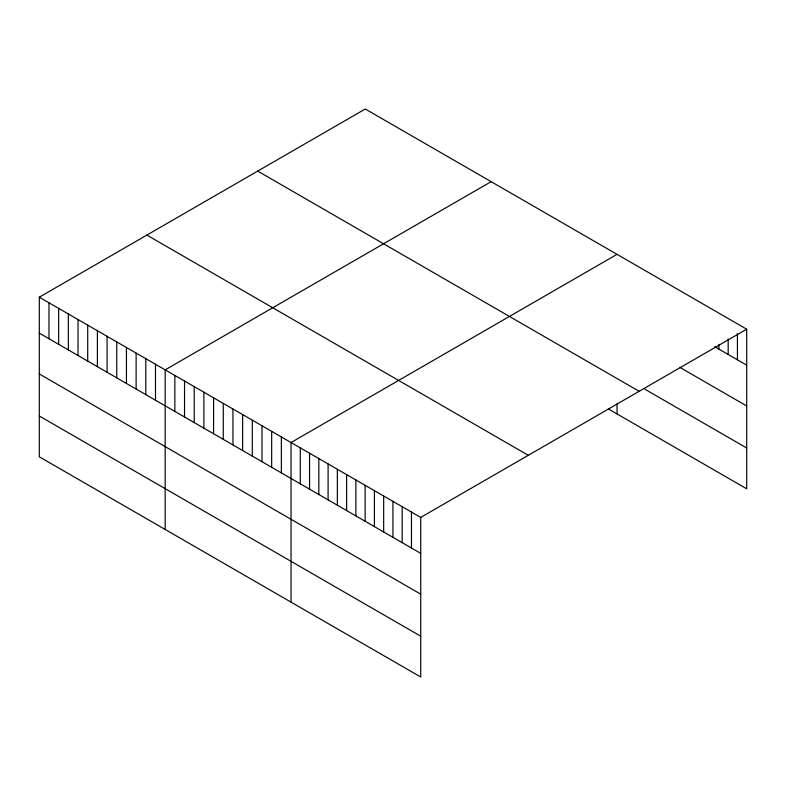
<?xml version="1.0" encoding="UTF-8"?>
<svg xmlns="http://www.w3.org/2000/svg" width="786" height="786" viewBox="0 0 786 786"><rect width="100%" height="100%" fill="white"/><g stroke="black" fill="none" stroke-linecap="round" stroke-linejoin="round"><path stroke-width="1.18" d="M39.3 297.196L420.726 517.404L420.726 677.001L39.3 456.794L39.3 297.196L365.274 108.999L746.7 329.206L746.7 488.804L608.305 408.897M491.142 181.664L165.168 369.862L165.168 529.459M617.02 254.34L291.036 442.538L291.036 602.135M420.726 517.404L746.7 329.206M714.798 346.734L746.7 365.156M679.802 367.337L746.7 405.959M644.805 389.168L746.7 448M257.7 171.102L639.126 391.31M146.874 235.093L528.3 455.3M39.3 333.136L420.726 553.354M39.3 373.949L420.726 594.157M39.3 415.99L420.726 636.198M737.435 333.441L737.435 359.801M728.17 338.884L728.17 354.457M718.915 344.317L718.915 349.112M617.02 403.729L617.02 413.927M411.461 512.059L411.461 548.009M402.196 506.715L402.196 542.654M392.931 501.36L392.931 537.31M383.676 496.015L383.676 531.965M374.411 490.67L374.411 526.61M365.146 485.326L365.146 521.265M355.881 479.971L355.881 515.921M346.616 474.626L346.616 510.566M337.351 469.281L337.351 505.221M328.096 463.927L328.096 499.876M318.831 458.582L318.831 494.522M309.566 453.237L309.566 489.177M300.301 447.882L300.301 483.832M281.359 436.947L281.359 472.887M271.671 431.357L271.671 467.297M261.993 425.766L261.993 461.706M252.306 420.176L252.306 456.116M242.628 414.586L242.628 450.525M232.951 408.995L232.951 444.945M223.263 403.405L223.263 439.354M213.586 397.814L213.586 433.764M203.898 392.224L203.898 428.174M194.221 386.633L194.221 422.583M184.533 381.043L184.533 416.993M174.856 375.453L174.856 411.402M155.49 364.272L155.49 400.221M145.803 358.681L145.803 394.631M136.125 353.101L136.125 389.041M126.438 347.51L126.438 383.45M116.76 341.92L116.76 377.86M107.073 336.329L107.073 372.269M97.395 330.739L97.395 366.679M87.708 325.149L87.708 361.088M78.03 319.558L78.03 355.498M68.343 313.968L68.343 349.908M58.665 308.377L58.665 344.317M48.978 302.787L48.978 338.727"/></g></svg>
